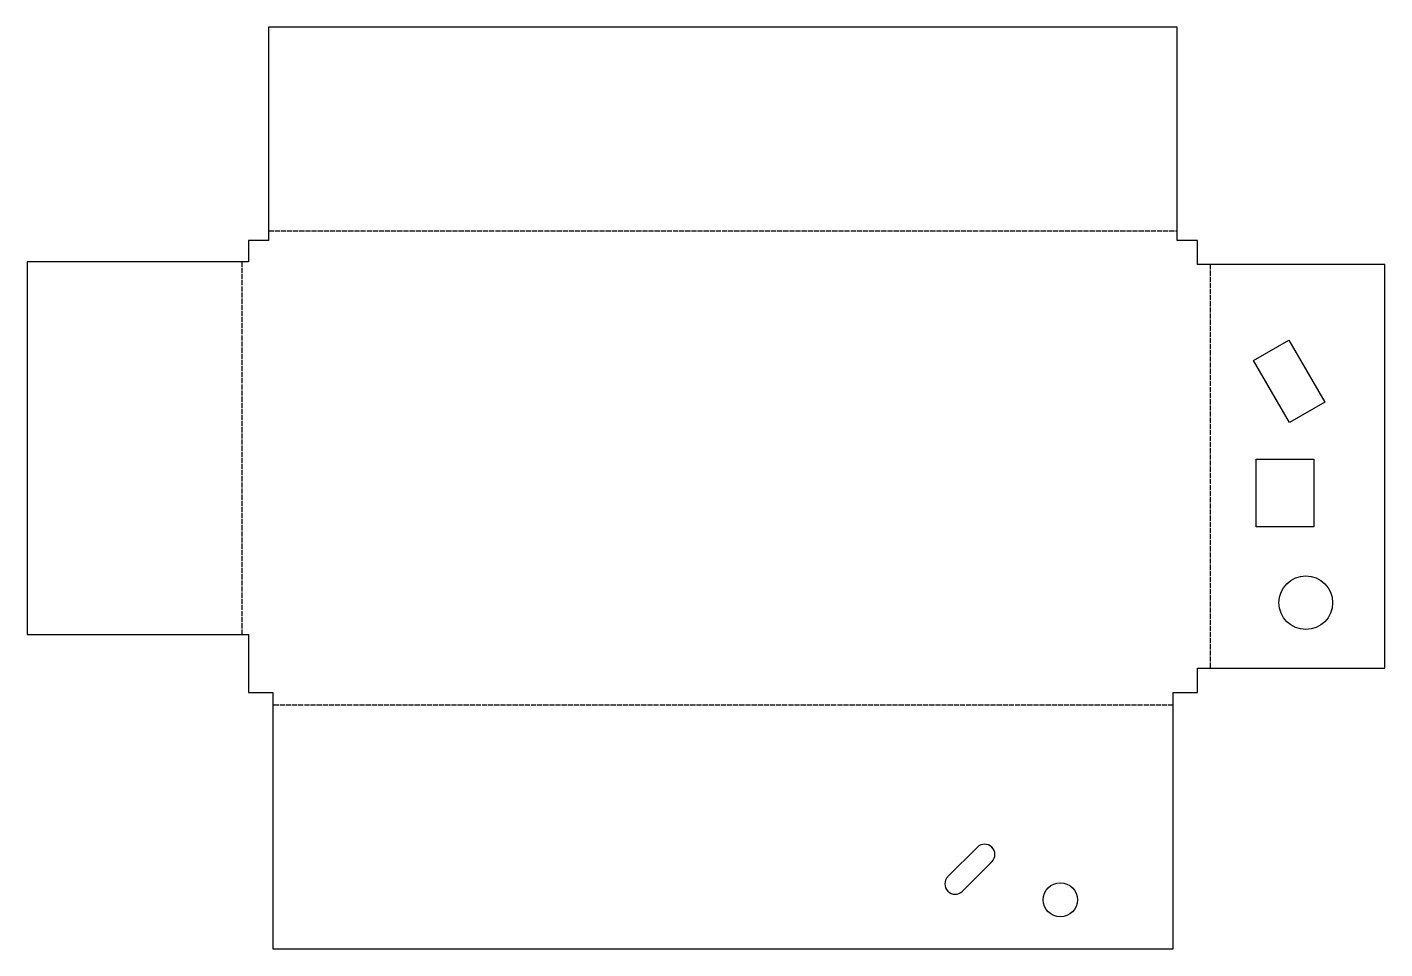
# Model space of a CAD drawing. Header units: millimetres. Extents: x -55 to 283, y -64 to 166.
import ezdxf

# ---------------------------------------------------------------- set-up
doc = ezdxf.new("R2010")
doc.units = ezdxf.units.MM
doc.linetypes.add('DASHED', pattern=[1.524, 1.27, -0.254])
doc.layers.add('BEND', color=7, linetype='Continuous')
doc.layers.add('CUT', color=7, linetype='Continuous')

msp = doc.modelspace()

# ---------------------------------------------------------------- linework, layer by layer
at = {"layer": 'BEND', "color": 3, "linetype": 'DASHED'}
for p, q in [((5, 114.82), (231.03, 114.82)), ((-1.57, 14.42), (-1.57, 107.13)), ((239.17, 106.47), (239.17, 6)), ((230.03, -3.14), (6, -3.14))]:
    msp.add_line(p, q, dxfattribs=at)
at = {"layer": 'CUT'}
for p, q in [((231.03, 165.52), (5, 165.52)), ((5, 165.52), (5, 112.47)), ((231.03, 112.47), (231.03, 165.52)), ((5, 112.47), (0, 112.47)), ((0, 112.47), (0, 107.13)), ((236.03, 112.47), (231.03, 112.47)), ((236.03, 106.47), (236.03, 112.47)), ((0, 107.13), (-55.07, 107.13)), ((-55.07, 107.13), (-55.07, 14.42)), ((282.66, 106.47), (236.03, 106.47)), ((282.66, 6), (282.66, 106.47)), ((250.01, 82.55), (258.79, 87.62)), ((258.79, 87.62), (267.69, 72.21)), ((258.91, 67.14), (250.01, 82.55)), ((267.69, 72.21), (258.91, 67.14)), ((250.63, 58.07), (264.97, 58.07)), ((250.63, 41.22), (250.63, 58.07)), ((264.97, 58.07), (264.97, 41.22)), ((264.97, 41.22), (250.63, 41.22)), ((-55.07, 14.42), (0, 14.42)), ((0, 14.42), (0, 0)), ((236.03, 0), (236.03, 6)), ((236.03, 6), (282.66, 6)), ((0, 0), (6, 0)), ((6, 0), (6, -63.79)), ((230.03, -63.79), (230.03, 0)), ((230.03, 0), (236.03, 0)), ((173.96, -45.83), (181.29, -38.5)), ((184.9, -42.11), (177.57, -49.44)), ((6, -63.79), (230.03, -63.79))]:
    msp.add_line(p, q, dxfattribs=at)
for centre, radius in [((262.99, 22.33), 6.68), ((201.93, -51.59), 4.25)]:
    msp.add_circle(centre, radius, dxfattribs=at)
for centre, start, end in [((183.1, -40.3), -45, 135), ((175.76, -47.64), 135, -45)]:
    msp.add_arc(centre, 2.55, start, end, dxfattribs=at)

doc.saveas('drawing.dxf')
